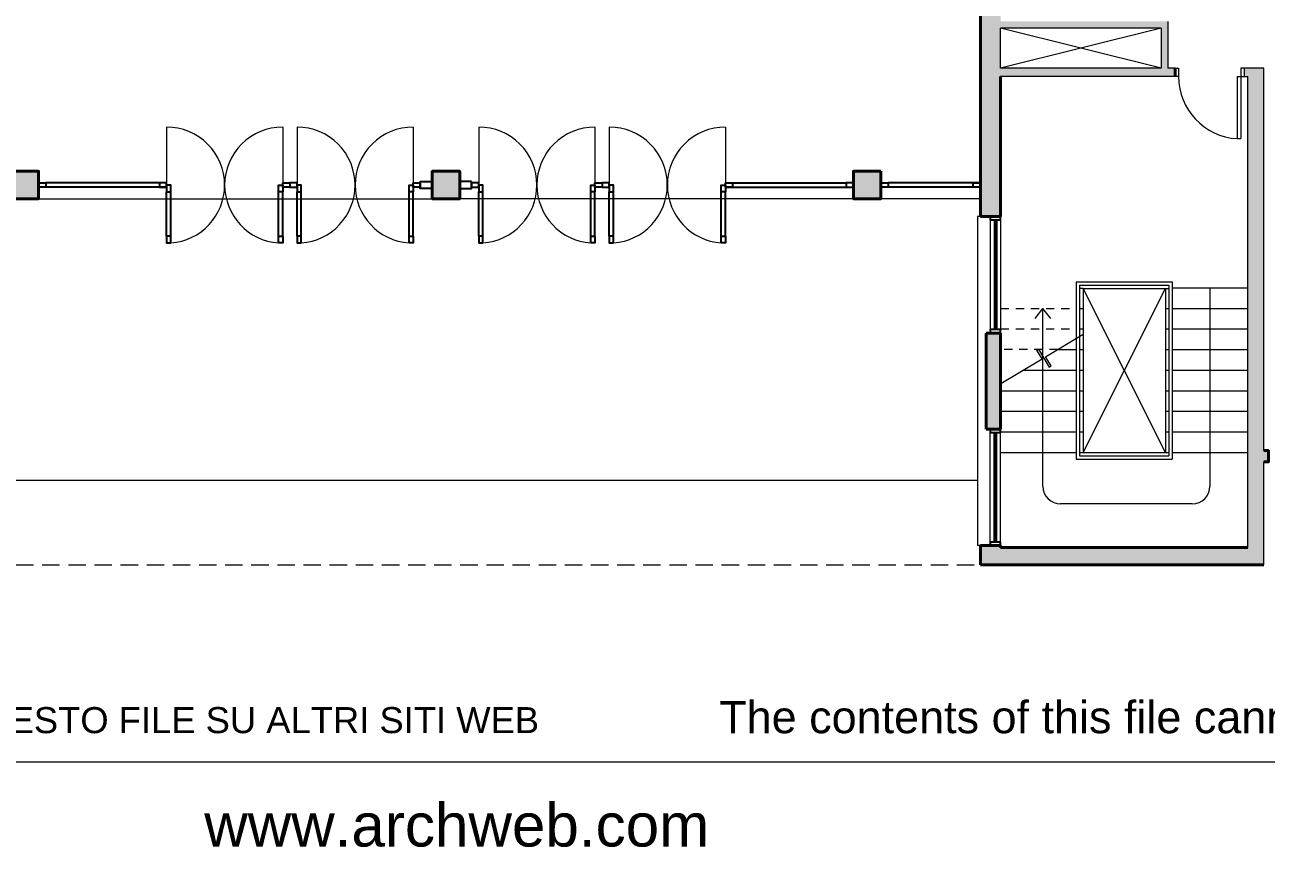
# Model space of a CAD drawing. Header units: millimetres. Extents: x 360.3 to 404.7, y 726.4 to 771.5.
# Drawn here: x 376.33 to 394.43, y 727.75 to 739.74 of the extents above; entities that cross this region are included whole.
import ezdxf

# ---------------------------------------------------------------- set-up
doc = ezdxf.new("R2010")
doc.units = ezdxf.units.MM
for name, pattern in [('ACAD_ISO02W100', [15, 12, -3]), ('TRATTEGGIATA', [19.05, 12.7, -6.35]), ('TRATTEGGIATA2', [9.525, 6.35, -3.175])]:
    doc.linetypes.add(name, pattern=pattern)
for name, color, linetype, lineweight in [('MURATURA sezioni - section wall', 7, 'Continuous', 40), ('PORTE - doors', 252, 'Continuous', 5), ('PROIEZIONI - projections', 145, 'Continuous', 13), ('PROIEZIONI finissime - fine lines', 251, 'Continuous', 9), ('PROIEZIONI tratteggiate - dashed', 1, 'TRATTEGGIATA2', 9), ('SEZIONI medie - small section', 2, 'Continuous', 25), ('www.archweb.com', 2, 'Continuous', 5), ('www.archweb.com - All rights reserved', 2, 'Continuous', 5)]:
    doc.layers.add(name, color=color, linetype=linetype, lineweight=lineweight)
doc.layers.add('MURATURE tratteggi - wall hatch', color=252, linetype='Continuous', lineweight=18, true_color=0x878787)
doc.layers.add('VETRATE sezioni - windows sections', color=150, linetype='Continuous')
doc.styles.add('AW', font='arial.ttf')

msp = doc.modelspace()

# ---------------------------------------------------------------- hatches: boundary and pattern name
at = {"layer": 'MURATURE tratteggi - wall hatch'}
h = msp.add_hatch(color=256, dxfattribs=at)
h.paths.add_polyline_path([(366.891, 766.216), (360.341, 766.216), (360.341, 765.916), (360.591, 765.916), (360.591, 765.966), (360.641, 765.966), (366.741, 765.967), (366.741, 757.957), (366.141, 757.957), (366.141, 757.767), (366.291, 757.767), (366.291, 757.807), (366.891, 757.807), (366.891, 765.21), (366.951, 765.21), (366.951, 765.36), (366.891, 765.36)])
h.paths.add_polyline_path([(374.68, 766.216), (368.541, 766.216), (368.541, 765.36), (368.481, 765.36), (368.481, 765.21), (368.541, 765.21), (368.541, 764.499), (368.641, 764.499), (368.641, 765.967), (370.509, 765.967), (370.509, 764.499), (370.609, 764.499), (370.609, 765.967), (374.386, 765.967), (374.386, 765.938), (374.68, 765.938)])
h.paths.add_polyline_path([(374.68, 764.238), (374.386, 764.238), (374.386, 763.49), (374.386, 763.49), (372.417, 763.49), (372.417, 761.359), (370.609, 761.359), (370.609, 763.34), (371.656, 763.34), (371.656, 763.38), (370.836, 763.38), (370.836, 763.45), (371.656, 763.45), (371.656, 763.49), (371.432, 763.49), (370.609, 763.49), (370.609, 763.594), (370.509, 763.594), (370.509, 761.359), (368.641, 761.359), (368.641, 763.34), (369.689, 763.34), (369.689, 763.38), (368.869, 763.38), (368.869, 763.45), (369.689, 763.45), (369.689, 763.49), (369.465, 763.49), (368.641, 763.49), (368.641, 763.594), (368.541, 763.594), (368.541, 759.024), (368.641, 759.024), (368.641, 759.128), (369.689, 759.128), (369.689, 759.168), (368.869, 759.168), (368.869, 759.238), (369.689, 759.238), (369.689, 759.278), (368.641, 759.278), (368.641, 760.916), (368.784, 760.916), (368.784, 761.259), (370.509, 761.259), (370.509, 759.024), (370.609, 759.024), (370.609, 759.128), (371.656, 759.128), (371.656, 759.168), (370.836, 759.168), (370.836, 759.238), (371.656, 759.238), (371.656, 759.278), (370.609, 759.278), (370.609, 761.259), (372.417, 761.259), (372.417, 759.128), (372.517, 759.128), (372.517, 763.39), (374.386, 763.39), (374.386, 762.838), (374.68, 762.839)])
h.paths.add_polyline_path([(374.68, 761.139), (374.386, 761.138), (374.386, 757.84), (374.68, 757.84)])
h.paths.add_polyline_path([(368.784, 756.501), (374.386, 756.501), (374.386, 756.462), (374.68, 756.462), (374.68, 756.685), (374.386, 756.685), (374.386, 756.651), (373.517, 756.651), (373.517, 757.795), (373.417, 757.795), (373.417, 756.651), (372.547, 756.651), (372.547, 757.795), (372.447, 757.795), (372.447, 756.651), (371.578, 756.651), (371.578, 757.795), (371.478, 757.795), (371.478, 756.651), (370.609, 756.651), (370.609, 758.119), (370.509, 758.119), (370.509, 756.651), (368.641, 756.651), (368.641, 758.119), (368.541, 758.119), (368.541, 755.916), (368.784, 755.916)])
h.paths.add_polyline_path([(366.891, 756.207), (366.291, 756.207), (366.291, 756.237), (366.141, 756.237), (366.141, 756.107), (361.546, 756.107), (361.546, 755.957), (363.563, 755.957), (363.563, 755.907), (363.663, 755.907), (363.663, 755.957), (366.891, 755.957)])
h.paths.add_polyline_path([(360.591, 761.166), (360.341, 761.166), (360.341, 760.916), (360.591, 760.916)], flags=17)
h.paths.add_polyline_path([(360.591, 756.166), (360.341, 756.166), (360.341, 755.916), (360.591, 755.916), (360.591, 755.957), (360.641, 755.957), (360.641, 756.107), (360.591, 756.107)])
h.paths.add_polyline_path([(371.37, 752.966), (368.541, 752.966), (368.541, 750.967), (370.195, 750.967), (370.195, 751.167), (368.791, 751.167), (368.791, 752.766), (371.22, 752.766), (371.22, 751.167), (371.095, 751.167), (371.095, 750.967), (371.22, 750.967), (371.22, 748.916), (374.68, 748.916), (374.68, 751.167), (374.386, 751.167), (374.386, 749.166), (371.37, 749.166)])
h.paths.add_polyline_path([(363.663, 755.002), (363.563, 755.002), (363.563, 751.166), (363.663, 751.166)])
h.paths.add_polyline_path([(361.763, 751.166), (360.591, 751.166), (360.591, 751.651), (360.341, 751.651), (360.341, 750.917), (361.763, 750.917)])
h.paths.add_polyline_path([(361.763, 747.166), (360.341, 747.166), (360.341, 746.431), (360.591, 746.431), (360.591, 746.916), (361.763, 746.916)])
h.paths.add_polyline_path([(366.891, 747.166), (365.463, 747.166), (365.463, 746.916), (366.891, 746.916)])
h.paths.add_polyline_path([(366.891, 751.167), (365.463, 751.167), (365.463, 750.917), (366.891, 750.917)])
h.paths.add_polyline_path([(374.68, 754.216), (374.386, 754.216), (374.386, 752.816), (374.68, 752.816)])
h.paths.add_polyline_path([(366.891, 742.126), (363.663, 742.126), (363.663, 742.175), (363.563, 742.175), (363.563, 742.126), (361.546, 742.126), (361.546, 741.976), (366.141, 741.976), (366.141, 741.845), (366.291, 741.845), (366.291, 741.876), (366.891, 741.876)])
h.paths.add_polyline_path([(360.641, 742.126), (360.591, 742.126), (360.591, 742.166), (360.341, 742.166), (360.341, 741.916), (360.591, 741.916), (360.591, 741.976), (360.641, 741.976)])
h.paths.add_polyline_path([(363.663, 746.916), (363.563, 746.916), (363.563, 743.08), (363.663, 743.08)])
h.paths.add_polyline_path([(374.68, 744.474), (370.546, 744.474), (370.546, 744.29), (374.386, 744.29), (374.386, 742.166), (374.613, 742.166), (374.613, 741.943), (374.386, 741.943), (374.386, 739.786), (371.946, 739.786), (371.946, 739.106), (371.842, 739.106), (371.842, 738.981), (374.386, 738.981), (374.386, 736.944), (374.68, 736.944)])
h.paths.add_polyline_path([(372.046, 739.686), (374.386, 739.686), (374.386, 739.106), (372.046, 739.106)], flags=16)
h.paths.add_polyline_path([(374.613, 742.166), (374.386, 742.166), (374.386, 741.943), (374.613, 741.943)], flags=17)
h.paths.add_polyline_path([(374.386, 742.099), (371.946, 742.099), (371.946, 741.999), (374.386, 741.999)], flags=17)
h.paths.add_polyline_path([(376.531, 737.601), (376.131, 737.601), (376.131, 737.201), (376.531, 737.201)])
h.paths.add_polyline_path([(374.597, 735.244), (374.386, 735.244), (374.386, 733.844), (374.597, 733.844)], flags=17)
h.paths.add_polyline_path([(370.78, 738.981), (370.835, 738.981), (370.835, 739.106), (370.546, 739.106), (370.546, 733.53), (370.481, 733.53), (370.481, 733.366), (370.546, 733.366), (370.546, 731.866), (374.68, 731.866), (374.68, 732.144), (374.386, 732.144), (374.386, 732.116), (370.78, 732.116)])
h.paths.add_polyline_path([(368.806, 733.53), (368.631, 733.53), (368.631, 733.366), (368.806, 733.366)])
h.paths.add_polyline_path([(366.891, 740.276), (366.291, 740.276), (366.291, 740.315), (366.141, 740.315), (366.141, 740.126), (366.741, 740.126), (366.741, 732.116), (360.591, 732.116), (360.591, 732.166), (360.341, 732.166), (360.341, 731.866), (366.891, 731.866), (366.891, 733.366), (366.957, 733.366), (366.957, 733.53), (366.891, 733.53)])
h.paths.add_polyline_path([(360.591, 737.166), (360.341, 737.166), (360.341, 736.916), (360.591, 736.916)], flags=17)
h.paths.add_polyline_path([(382.672, 737.601), (382.272, 737.601), (382.272, 737.201), (382.672, 737.201)])
h.paths.add_polyline_path([(388.813, 737.601), (388.413, 737.601), (388.413, 737.201), (388.813, 737.201)])
h.paths.add_polyline_path([(390.558, 738.981), (393.103, 738.981), (393.103, 739.106), (392.998, 739.106), (392.998, 739.786), (390.558, 739.786), (390.558, 741.943), (390.331, 741.943), (390.331, 742.166), (390.558, 742.166), (390.558, 744.29), (394.398, 744.29), (394.398, 744.474), (390.264, 744.474), (390.264, 736.944), (390.558, 736.944)])
h.paths.add_polyline_path([(390.558, 739.106), (390.558, 739.686), (392.898, 739.686), (392.898, 739.106)], flags=16)
h.paths.add_polyline_path([(390.558, 742.166), (390.331, 742.166), (390.331, 741.943), (390.558, 741.943)], flags=17)
h.paths.add_polyline_path([(392.998, 742.099), (390.558, 742.099), (390.558, 741.999), (392.998, 741.999)], flags=17)
h.paths.add_polyline_path([(390.558, 735.244), (390.347, 735.244), (390.347, 733.844), (390.558, 733.844)], flags=17)
h.paths.add_polyline_path([(394.398, 739.106), (394.109, 739.106), (394.109, 738.981), (394.164, 738.981), (394.164, 732.116), (390.558, 732.116), (390.558, 732.144), (390.264, 732.144), (390.264, 731.866), (394.398, 731.866), (394.398, 733.366), (394.464, 733.366), (394.464, 733.53), (394.398, 733.53)])
h.paths.add_polyline_path([(396.313, 733.53), (396.138, 733.53), (396.138, 733.366), (396.313, 733.366)])
h.paths.add_polyline_path([(398.203, 740.126), (398.803, 740.126), (398.803, 740.315), (398.653, 740.315), (398.653, 740.276), (398.053, 740.276), (398.053, 733.53), (397.987, 733.53), (397.987, 733.366), (398.053, 733.366), (398.053, 731.866), (404.603, 731.866), (404.603, 732.166), (404.353, 732.166), (404.353, 732.116), (404.303, 732.116), (398.203, 732.116)])
h.paths.add_polyline_path([(404.603, 737.166), (404.353, 737.166), (404.353, 736.916), (404.603, 736.916)], flags=17)
h.paths.add_polyline_path([(404.603, 742.166), (404.353, 742.166), (404.353, 742.126), (404.303, 742.126), (404.303, 741.976), (404.353, 741.976), (404.353, 741.916), (404.603, 741.916)])
h.paths.add_polyline_path([(403.398, 742.126), (401.381, 742.126), (401.381, 742.175), (401.281, 742.175), (401.281, 742.126), (398.053, 742.126), (398.053, 741.876), (398.653, 741.876), (398.653, 741.845), (398.803, 741.845), (398.803, 741.976), (403.398, 741.976)])
h.paths.add_polyline_path([(404.603, 747.166), (403.181, 747.166), (403.181, 746.916), (404.353, 746.916), (404.353, 746.431), (404.603, 746.431)])
h.paths.add_polyline_path([(401.381, 746.916), (401.281, 746.916), (401.281, 743.08), (401.381, 743.08)])
h.paths.add_polyline_path([(399.481, 747.166), (398.053, 747.166), (398.053, 746.916), (399.481, 746.916)])
h.paths.add_polyline_path([(399.481, 751.167), (398.053, 751.167), (398.053, 750.917), (399.481, 750.917)])
h.paths.add_polyline_path([(401.381, 755.002), (401.281, 755.002), (401.281, 751.166), (401.381, 751.166)])
h.paths.add_polyline_path([(404.603, 751.651), (404.353, 751.651), (404.353, 751.166), (403.181, 751.166), (403.181, 750.917), (404.603, 750.917)])
h.paths.add_polyline_path([(396.403, 752.966), (393.574, 752.966), (393.574, 749.166), (390.558, 749.166), (390.558, 751.167), (390.264, 751.167), (390.264, 748.916), (390.264, 748.916), (390.264, 748.916), (393.724, 748.916), (393.724, 750.967), (393.849, 750.967), (393.849, 751.167), (393.724, 751.167), (393.724, 752.766), (396.153, 752.766), (396.153, 751.167), (394.749, 751.167), (394.749, 750.967), (396.403, 750.967)])
h.paths.add_polyline_path([(390.558, 754.216), (390.264, 754.216), (390.264, 752.816), (390.558, 752.816)])
h.paths.add_polyline_path([(403.398, 756.107), (398.803, 756.107), (398.803, 756.237), (398.653, 756.237), (398.653, 756.207), (398.053, 756.207), (398.053, 755.957), (401.281, 755.957), (401.281, 755.907), (401.381, 755.907), (401.381, 755.957), (403.398, 755.957)])
h.paths.add_polyline_path([(404.603, 756.166), (404.353, 756.166), (404.353, 756.107), (404.303, 756.107), (404.303, 755.957), (404.353, 755.957), (404.353, 755.916), (404.603, 755.916)])
h.paths.add_polyline_path([(404.603, 761.166), (404.353, 761.166), (404.353, 760.916), (404.603, 760.916)], flags=17)
h.paths.add_polyline_path([(398.803, 757.957), (398.203, 757.957), (398.203, 765.967), (404.303, 765.967), (404.353, 765.966), (404.353, 765.916), (404.603, 765.916), (404.603, 766.216), (398.053, 766.216), (398.053, 765.36), (397.993, 765.36), (397.993, 765.21), (398.053, 765.21), (398.053, 757.807), (398.203, 757.807), (398.653, 757.807), (398.653, 757.767), (398.803, 757.767)])
h.paths.add_polyline_path([(396.403, 758.119), (396.303, 758.119), (396.303, 756.651), (394.436, 756.651), (394.436, 758.119), (394.336, 758.119), (394.336, 756.651), (393.466, 756.651), (393.466, 757.795), (393.366, 757.795), (393.366, 756.651), (392.497, 756.651), (392.497, 757.795), (392.397, 757.795), (392.397, 756.651), (391.527, 756.651), (391.527, 757.795), (391.427, 757.795), (391.427, 756.651), (390.558, 756.651), (390.558, 756.685), (390.264, 756.685), (390.264, 756.462), (390.558, 756.462), (390.558, 756.501), (396.16, 756.501), (396.16, 755.916), (396.403, 755.916)])
h.paths.add_polyline_path([(396.403, 763.594), (396.303, 763.594), (396.303, 763.49), (395.483, 763.49), (395.256, 763.49), (395.256, 763.45), (396.076, 763.45), (396.076, 763.38), (395.256, 763.38), (395.256, 763.34), (396.303, 763.34), (396.303, 761.359), (394.436, 761.359), (394.436, 763.594), (394.336, 763.594), (394.336, 763.49), (393.516, 763.49), (393.288, 763.49), (393.288, 763.45), (394.108, 763.45), (394.108, 763.38), (393.288, 763.38), (393.288, 763.34), (394.336, 763.34), (394.336, 761.359), (392.527, 761.359), (392.527, 763.49), (390.558, 763.49), (390.558, 764.238), (390.264, 764.238), (390.264, 762.839), (390.558, 762.838), (390.558, 763.39), (392.427, 763.39), (392.427, 759.128), (392.527, 759.128), (392.527, 761.259), (394.336, 761.259), (394.336, 759.278), (393.288, 759.278), (393.288, 759.238), (394.108, 759.238), (394.108, 759.168), (393.288, 759.168), (393.288, 759.128), (394.336, 759.128), (394.336, 759.024), (394.436, 759.024), (394.436, 761.259), (396.16, 761.259), (396.16, 760.916), (396.303, 760.916), (396.303, 759.278), (395.256, 759.278), (395.256, 759.238), (396.076, 759.238), (396.076, 759.168), (395.256, 759.168), (395.256, 759.128), (396.303, 759.128), (396.303, 759.024), (396.403, 759.024)])
h.paths.add_polyline_path([(390.558, 761.138), (390.264, 761.139), (390.264, 757.84), (390.558, 757.84), (390.558, 757.84)])
h.paths.add_polyline_path([(396.403, 766.216), (390.264, 766.216), (390.264, 765.938), (390.558, 765.938), (390.558, 765.967), (394.336, 765.967), (394.336, 764.499), (394.436, 764.499), (394.436, 765.967), (396.303, 765.967), (396.303, 764.499), (396.403, 764.499), (396.403, 765.21), (396.463, 765.21), (396.463, 765.36), (396.403, 765.36)])

# ---------------------------------------------------------------- linework, layer by layer
at = {"layer": 'MURATURA sezioni - section wall'}
for p, q in [((390.264, 736.944), (390.264, 744.474)), ((393.103, 739.106), (393.103, 738.981)), ((390.558, 738.981), (390.558, 736.944)), ((390.558, 736.944), (390.264, 736.944)), ((390.558, 735.244), (390.347, 735.244)), ((390.558, 735.244), (390.347, 735.244)), ((390.347, 735.244), (390.347, 733.844)), ((390.558, 735.244), (390.558, 733.844)), ((390.558, 733.844), (390.347, 733.844)), ((390.558, 733.844), (390.347, 733.844)), ((390.347, 733.844), (390.347, 733.844)), ((390.347, 733.844), (390.347, 733.844)), ((390.347, 733.844), (390.347, 733.844)), ((390.347, 733.844), (390.347, 733.844)), ((390.347, 733.844), (390.347, 733.844)), ((390.347, 733.844), (390.347, 733.844)), ((390.264, 732.144), (390.264, 731.866)), ((390.558, 732.144), (390.264, 732.144)), ((390.264, 732.144), (390.264, 732.144)), ((390.558, 732.144), (390.558, 732.116)), ((390.558, 732.116), (394.164, 732.116)), ((390.264, 731.866), (394.398, 731.866))]:
    msp.add_line(p, q, dxfattribs=at)
at = {"layer": 'MURATURA sezioni - section wall', "lineweight": 0}
for p, q in [((392.998, 739.786), (392.998, 739.106)), ((390.558, 739.106), (390.558, 739.686)), ((392.898, 739.686), (390.558, 739.686)), ((392.898, 739.686), (392.898, 739.106)), ((392.898, 739.106), (390.558, 739.106)), ((393.103, 739.106), (392.998, 739.106)), ((394.109, 739.106), (394.109, 738.981)), ((394.398, 739.106), (394.109, 739.106)), ((394.398, 733.53), (394.398, 739.106)), ((393.103, 738.981), (390.558, 738.981)), ((394.109, 738.981), (394.164, 738.981)), ((394.164, 732.116), (394.164, 738.981)), ((394.398, 731.866), (394.398, 733.366))]:
    msp.add_line(p, q, dxfattribs=at)
at = {"layer": 'MURATURA sezioni - section wall', "ltscale": 0.7}
for points in [[(376.131, 737.601), (376.531, 737.601), (376.531, 737.201), (376.131, 737.201)], [(382.672, 737.601), (382.272, 737.601), (382.272, 737.201), (382.672, 737.201)], [(382.272, 737.601), (382.672, 737.601), (382.672, 737.201), (382.272, 737.201)], [(382.272, 737.601), (382.672, 737.601), (382.672, 737.201), (382.272, 737.201)], [(382.672, 737.601), (382.272, 737.601), (382.272, 737.201), (382.672, 737.201)], [(388.813, 737.601), (388.413, 737.601), (388.413, 737.201), (388.813, 737.201)]]:
    msp.add_lwpolyline(points, close=True, dxfattribs=at)
at = {"layer": 'MURATURA sezioni - section wall'}
msp.add_lwpolyline([(394.398, 733.53), (394.464, 733.53), (394.464, 733.366), (394.398, 733.366)], dxfattribs=at)
at = {"layer": 'MURATURE tratteggi - wall hatch'}
msp.add_line((390.347, 733.844), (390.347, 733.844), dxfattribs=at)
msp.add_line((390.347, 733.844), (390.347, 733.844), dxfattribs=at)
msp.add_line((390.347, 733.844), (390.347, 733.844), dxfattribs=at)
msp.add_line((390.347, 733.844), (390.347, 733.844), dxfattribs=at)
msp.add_line((390.347, 733.844), (390.347, 733.844), dxfattribs=at)
msp.add_line((390.347, 733.844), (390.347, 733.844), dxfattribs=at)
at = {"layer": 'PORTE - doors', "color": 2}
for p, q in [((394.059, 739.106), (394.059, 738.077)), ((394.109, 739.106), (394.059, 739.106)), ((394.109, 739.106), (394.109, 738.981)), ((394.009, 738.981), (394.109, 738.981)), ((394.009, 738.981), (394.009, 738.077)), ((394.009, 738.077), (394.059, 738.077))]:
    msp.add_line(p, q, dxfattribs=at)
msp.add_lwpolyline([(393.153, 739.106), (393.153, 738.981), (393.103, 738.981), (393.103, 739.106)], close=True, dxfattribs=at)
at = {"layer": 'PROIEZIONI - projections'}
for p, q in [((391.761, 735.891), (391.711, 735.891)), ((391.761, 735.891), (393.011, 735.891)), ((391.761, 735.891), (391.761, 733.503)), ((392.961, 735.891), (393.011, 735.891)), ((392.961, 735.891), (392.961, 733.503)), ((393.061, 735.903), (394.161, 735.903)), ((391.711, 735.603), (391.761, 735.603)), ((392.961, 735.603), (393.011, 735.603)), ((393.061, 735.603), (394.161, 735.603)), ((391.713, 735.303), (391.763, 735.303)), ((392.961, 735.303), (393.011, 735.303)), ((393.061, 735.303), (394.161, 735.303)), ((391.39, 735.003), (391.661, 735.003)), ((391.711, 735.003), (391.761, 735.003)), ((392.961, 735.003), (393.011, 735.003)), ((393.061, 735.003), (394.161, 735.003)), ((390.89, 734.703), (391.661, 734.703)), ((391.711, 734.703), (391.761, 734.703)), ((392.961, 734.703), (393.011, 734.703)), ((393.061, 734.703), (394.161, 734.703)), ((390.561, 734.403), (391.661, 734.403)), ((391.711, 734.403), (391.761, 734.403)), ((392.961, 734.403), (393.011, 734.403)), ((393.061, 734.403), (394.161, 734.403)), ((390.561, 734.103), (391.661, 734.103)), ((391.711, 734.103), (391.761, 734.103)), ((392.961, 734.103), (393.011, 734.103)), ((393.061, 734.103), (394.161, 734.103)), ((390.561, 733.803), (391.661, 733.803)), ((391.711, 733.803), (391.761, 733.803)), ((392.961, 733.803), (393.011, 733.803)), ((393.061, 733.803), (394.161, 733.803)), ((390.561, 733.503), (391.661, 733.503)), ((391.711, 733.503), (393.011, 733.503)), ((393.061, 733.503), (394.161, 733.503))]:
    msp.add_line(p, q, dxfattribs=at)
at = {"layer": 'PROIEZIONI - projections', "lineweight": 18}
for p, q in [((391.761, 735.891), (393.011, 735.891)), ((391.761, 735.891), (391.761, 733.503)), ((392.961, 735.891), (392.961, 733.503))]:
    msp.add_line(p, q, dxfattribs=at)
at = {"layer": 'PROIEZIONI - projections', "linetype": 'ACAD_ISO02W100', "ltscale": 0.01}
for p, q in [((390.561, 735.603), (391.661, 735.603)), ((390.561, 735.303), (391.661, 735.303)), ((391.39, 735.003), (390.561, 735.003))]:
    msp.add_line(p, q, dxfattribs=at)
at = {"layer": 'PROIEZIONI - projections', "linetype": 'ByBlock', "lineweight": 0}
for p, q in [((391.215, 734.898), (391.761, 735.225)), ((390.561, 734.506), (391.165, 734.868)), ((391.088, 734.996), (391.111, 735.01)), ((391.088, 734.996), (391.111, 735.01)), ((391.165, 734.868), (391.088, 734.996)), ((391.111, 735.01), (391.269, 734.746)), ((391.296, 734.763), (391.215, 734.898)), ((391.269, 734.746), (391.296, 734.763))]:
    msp.add_line(p, q, dxfattribs=at)
at = {"layer": 'PROIEZIONI finissime - fine lines'}
for p, q in [((392.898, 739.686), (390.558, 739.106)), ((392.898, 739.106), (390.558, 739.686)), ((378.398, 738.246), (378.398, 737.431)), ((380.091, 738.246), (380.091, 737.431)), ((380.301, 738.246), (380.301, 737.431)), ((381.993, 738.246), (381.993, 737.431)), ((382.951, 738.246), (382.951, 737.431)), ((384.643, 738.246), (384.643, 737.431)), ((384.853, 738.246), (384.853, 737.431)), ((386.546, 738.246), (386.546, 737.431)), ((390.264, 736.944), (390.224, 736.944)), ((390.224, 736.944), (390.224, 732.144)), ((391.062, 735.456), (391.176, 735.603)), ((391.29, 735.456), (391.176, 735.603)), ((374.72, 733.097), (390.224, 733.097)), ((390.264, 732.144), (390.224, 732.144))]:
    msp.add_line(p, q, dxfattribs=at)
at = {"layer": 'PROIEZIONI finissime - fine lines', "ltscale": 0.7}
for p, q in [((376.531, 737.201), (382.272, 737.201)), ((388.413, 737.201), (382.672, 737.201)), ((390.264, 737.201), (388.813, 737.201))]:
    msp.add_line(p, q, dxfattribs=at)
at = {"layer": 'PROIEZIONI finissime - fine lines', "ltscale": 0.18}
for p, q in [((390.408, 736.894), (390.408, 735.294)), ((390.558, 736.894), (390.558, 735.294)), ((390.408, 732.194), (390.408, 733.794)), ((390.558, 732.194), (390.558, 733.794))]:
    msp.add_line(p, q, dxfattribs=at)
at = {"layer": 'PROIEZIONI finissime - fine lines', "lineweight": 0}
for p, q in [((391.661, 735.991), (393.061, 735.991)), ((391.661, 735.991), (391.661, 733.403)), ((391.711, 735.941), (393.011, 735.941)), ((391.711, 735.941), (391.711, 733.453)), ((393.011, 735.941), (393.011, 733.453)), ((393.061, 735.991), (393.061, 733.403)), ((393.611, 735.903), (393.611, 733.011)), ((391.176, 733.011), (391.176, 735.603)), ((391.661, 733.403), (393.061, 733.403)), ((391.711, 733.453), (393.011, 733.453)), ((393.353, 732.754), (391.433, 732.754))]:
    msp.add_line(p, q, dxfattribs=at)
at = {"layer": 'PROIEZIONI finissime - fine lines', "ltscale": 0.01}
for p, q in [((391.761, 733.503), (392.961, 735.891)), ((392.961, 733.503), (391.761, 735.891))]:
    msp.add_line(p, q, dxfattribs=at)
at = {"layer": 'PROIEZIONI finissime - fine lines'}
for centre, radius, start, end in [((394.058, 738.981), 0.905, 179.976, 266.8925), ((378.4, 737.401), 0.845, 0.027, 90.0824), ((380.09, 737.401), 0.845, 89.9212, 180.0303), ((380.302, 737.401), 0.845, 359.9697, 90.0788), ((381.992, 737.401), 0.845, 89.9176, 179.973), ((382.952, 737.401), 0.845, 0.027, 90.0824), ((384.642, 737.401), 0.845, 89.9212, 180.0303), ((384.854, 737.401), 0.845, 359.9697, 90.0788), ((386.545, 737.401), 0.845, 89.9176, 179.973), ((378.4, 737.4), 0.845, 273.9888, 359.973), ((380.09, 737.4), 0.845, 179.9697, 266.0078), ((380.302, 737.4), 0.845, 273.9922, 0.0303), ((381.992, 737.4), 0.845, 180.027, 266.0112), ((382.952, 737.4), 0.845, 273.9888, 359.973), ((384.642, 737.4), 0.845, 179.9697, 266.0078), ((384.854, 737.4), 0.845, 273.9922, 0.0303), ((386.545, 737.4), 0.845, 180.027, 266.0112)]:
    msp.add_arc(centre, radius, start, end, dxfattribs=at)
at = {"layer": 'PROIEZIONI finissime - fine lines', "lineweight": 0}
for centre, start, end in [((391.433, 733.011), 180, 270), ((393.353, 733.011), 270, 0)]:
    msp.add_arc(centre, 0.258, start, end, dxfattribs=at)
at = {"layer": 'PROIEZIONI tratteggiate - dashed', "linetype": 'TRATTEGGIATA', "ltscale": 0.02}
msp.add_line((374.68, 731.866), (390.264, 731.866), dxfattribs=at)
at = {"layer": 'SEZIONI medie - small section'}
for points in [[(376.531, 737.431), (376.636, 737.431), (376.636, 737.371), (376.531, 737.371)], [(378.398, 737.431), (378.293, 737.431), (378.293, 737.371), (378.398, 737.371)], [(380.091, 737.431), (380.196, 737.431), (380.196, 737.371), (380.091, 737.371)], [(380.301, 737.431), (380.196, 737.431), (380.196, 737.371), (380.301, 737.371)], [(381.993, 737.431), (382.098, 737.431), (382.098, 737.371), (381.993, 737.371)], [(382.098, 737.451), (382.272, 737.451), (382.272, 737.351), (382.098, 737.351)], [(382.846, 737.451), (382.672, 737.451), (382.672, 737.351), (382.846, 737.351)], [(382.951, 737.431), (382.846, 737.431), (382.846, 737.371), (382.951, 737.371)], [(384.643, 737.431), (384.748, 737.431), (384.748, 737.371), (384.643, 737.371)], [(384.853, 737.431), (384.748, 737.431), (384.748, 737.371), (384.853, 737.371)], [(386.546, 737.431), (386.651, 737.431), (386.651, 737.371), (386.546, 737.371)], [(388.413, 737.431), (388.308, 737.431), (388.308, 737.371), (388.413, 737.371)], [(388.813, 737.431), (388.918, 737.431), (388.918, 737.371), (388.813, 737.371)], [(390.159, 737.431), (390.264, 737.431), (390.264, 737.371), (390.159, 737.371)], [(390.558, 736.944), (390.408, 736.944), (390.408, 736.894), (390.558, 736.894)], [(390.558, 735.294), (390.408, 735.294), (390.408, 735.244), (390.558, 735.244), (390.558, 735.244)], [(390.558, 733.844), (390.408, 733.844), (390.408, 733.794), (390.558, 733.794)], [(390.558, 732.194), (390.408, 732.194), (390.408, 732.144), (390.558, 732.144)]]:
    msp.add_lwpolyline(points, close=True, dxfattribs=at)
for points in [[(378.458, 737.301), (378.458, 737.401), (378.398, 737.401), (378.398, 737.301), (378.458, 737.301)], [(380.031, 737.301), (380.031, 737.401), (380.091, 737.401), (380.091, 737.301), (380.031, 737.301)], [(380.361, 737.301), (380.361, 737.401), (380.301, 737.401), (380.301, 737.301), (380.361, 737.301)], [(381.933, 737.301), (381.933, 737.401), (381.993, 737.401), (381.993, 737.301), (381.933, 737.301)], [(383.011, 737.301), (383.011, 737.401), (382.951, 737.401), (382.951, 737.301), (383.011, 737.301)], [(384.583, 737.301), (384.583, 737.401), (384.643, 737.401), (384.643, 737.301), (384.583, 737.301)], [(384.913, 737.301), (384.913, 737.401), (384.853, 737.401), (384.853, 737.301), (384.913, 737.301)], [(386.486, 737.301), (386.486, 737.401), (386.546, 737.401), (386.546, 737.301), (386.486, 737.301)], [(378.458, 736.557), (378.458, 736.657), (378.398, 736.657), (378.398, 736.557), (378.458, 736.557)], [(380.031, 736.557), (380.031, 736.657), (380.091, 736.657), (380.091, 736.557), (380.031, 736.557)], [(380.361, 736.557), (380.361, 736.657), (380.301, 736.657), (380.301, 736.557), (380.361, 736.557)], [(381.933, 736.557), (381.933, 736.657), (381.993, 736.657), (381.993, 736.557), (381.933, 736.557)], [(383.011, 736.557), (383.011, 736.657), (382.951, 736.657), (382.951, 736.557), (383.011, 736.557)], [(384.583, 736.557), (384.583, 736.657), (384.643, 736.657), (384.643, 736.557), (384.583, 736.557)], [(384.913, 736.557), (384.913, 736.657), (384.853, 736.657), (384.853, 736.557), (384.913, 736.557)], [(386.486, 736.557), (386.486, 736.657), (386.546, 736.657), (386.546, 736.557), (386.486, 736.557)]]:
    msp.add_lwpolyline(points, dxfattribs=at)
at = {"layer": 'VETRATE sezioni - windows sections'}
for p, q in [((378.398, 737.431), (376.636, 737.431)), ((378.398, 737.371), (376.636, 737.371)), ((386.546, 737.431), (388.308, 737.431)), ((386.546, 737.371), (388.308, 737.371)), ((390.264, 737.431), (388.918, 737.431)), ((390.264, 737.371), (388.918, 737.371)), ((378.398, 736.657), (378.398, 737.301)), ((378.458, 736.657), (378.458, 737.301)), ((380.031, 736.657), (380.031, 737.301)), ((380.091, 736.657), (380.091, 737.301)), ((380.301, 736.657), (380.301, 737.301)), ((380.361, 736.657), (380.361, 737.301)), ((381.933, 736.657), (381.933, 737.301)), ((381.993, 736.657), (381.993, 737.301)), ((382.951, 736.657), (382.951, 737.301)), ((383.011, 736.657), (383.011, 737.301)), ((384.583, 736.657), (384.583, 737.301)), ((384.643, 736.657), (384.643, 737.301)), ((384.853, 736.657), (384.853, 737.301)), ((384.913, 736.657), (384.913, 737.301)), ((386.486, 736.657), (386.486, 737.301)), ((386.546, 736.657), (386.546, 737.301))]:
    msp.add_line(p, q, dxfattribs=at)
at = {"layer": 'VETRATE sezioni - windows sections', "ltscale": 0.18}
for p, q in [((390.468, 736.894), (390.468, 735.294)), ((390.498, 736.894), (390.498, 735.294)), ((390.468, 732.194), (390.468, 733.794)), ((390.498, 732.194), (390.498, 733.794))]:
    msp.add_line(p, q, dxfattribs=at)
at = {"layer": 'www.archweb.com - All rights reserved', "color": 253}
msp.add_line((360.341, 728.992), (404.603, 728.992), dxfattribs=at)

# ---------------------------------------------------------------- texts
at = {"layer": 'www.archweb.com', "style": 'AW'}
msp.add_text('www.archweb.com', height=0.6282, dxfattribs=at).set_placement((378.948, 727.758))
at = {"layer": 'www.archweb.com - All rights reserved', "color": 7, "style": 'AW'}
msp.add_text("E' SEVERAMENTE VIETATO PUBBLICARE I CONTENUTI DI QUESTO FILE SU ALTRI SITI WEB", height=0.37964, dxfattribs=at).set_placement((360.421, 729.411))
at = {"layer": 'www.archweb.com - All rights reserved', "color": 1, "style": 'AW'}
msp.add_text('The contents of this file cannot be published on other websites', height=0.46914, dxfattribs=at).set_placement((386.456, 729.41))

doc.saveas('drawing.dxf')
